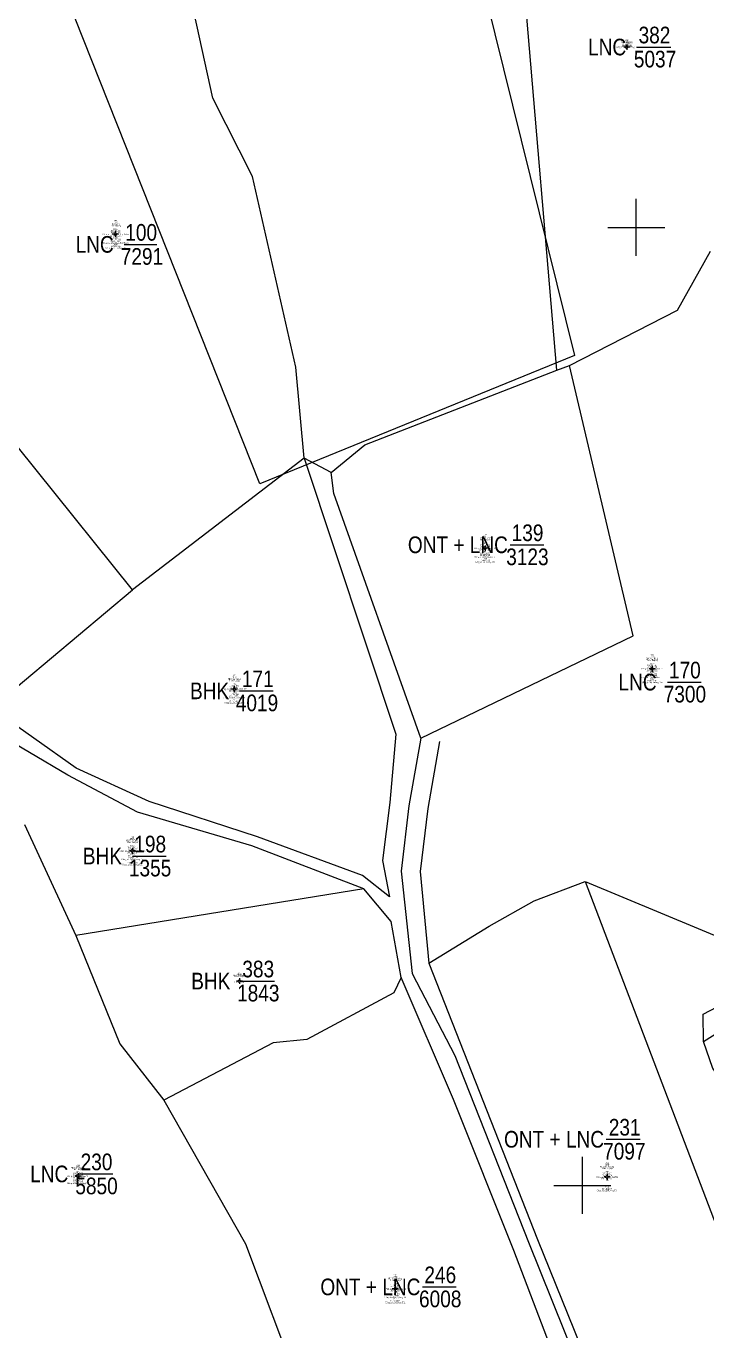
# Model space of a CAD drawing. Header units: metres. Extents: x 546779 to 548251, y 1841578 to 1843315.
# Drawn here: x 547471.6 to 547614.9, y 1842167.9 to 1842442.4 of the extents above; entities that cross this region are included whole.
import ezdxf
from ezdxf.enums import TextEntityAlignment as Align

# ---------------------------------------------------------------- set-up
doc = ezdxf.new("R2010")
doc.units = ezdxf.units.M
doc.header["$MEASUREMENT"] = 0
for name, color, linetype, lineweight in [('Level 10', 7, 'Continuous', 0), ('Level 11', 7, 'Continuous', 0), ('Level 13', 7, 'Continuous', 0), ('Level 15', 7, 'Continuous', 0), ('Level 18', 7, 'Continuous', 0), ('Level 23', 7, 'Continuous', 0), ('Level 50', 7, 'Continuous', 0), ('Level 60', 7, 'Continuous', 0)]:
    doc.layers.add(name, color=color, linetype=linetype, lineweight=lineweight)
doc.styles.add('Style-vnarialNarrowI', font='vnarialNarrowI.shx')
doc.styles.add('Style-Vntimei', font='Vntimei.shx')

# ---------------------------------------------------------------- blocks, each defined once
blk = doc.blocks.new('N_THUA_98')
at = {"layer": 'Level 18', "color": 1, "linetype": 'Continuous', "lineweight": 0, "flags": 128}
blk.add_lwpolyline([(-2.65, 0), (4.16, 0)], dxfattribs=at)
at = {"layer": 'Level 18', "color": 1, "linetype": 'Continuous', "lineweight": 0, "style": 'Style-vnarialNarrowI'}
blk.add_text('100', height=3.49998, dxfattribs=at).set_placement((0.894692, 0.78), align=Align.CENTER)
blk.add_text('LNC ', height=3.49998, dxfattribs=at).set_placement((-3.771418, -0.00001), align=Align.MIDDLE_RIGHT)
blk.add_text('7291', height=3.49998, dxfattribs=at).set_placement((1.059544, -0.78002), align=Align.TOP_CENTER)
blk = doc.blocks.new('N_THUA_166')
at = {"layer": 'Level 13', "color": 230, "linetype": 'Continuous', "lineweight": 13, "flags": 128}
blk.add_lwpolyline([(-2.61, 0), (4.47, 0)], dxfattribs=at)
at = {"layer": 'Level 13', "color": 230, "linetype": 'Continuous', "lineweight": 0, "style": 'Style-vnarialNarrowI'}
blk.add_text('170', height=3.49998, dxfattribs=at).set_placement((1.064692, 0.78), align=Align.CENTER)
blk.add_text('LNC ', height=3.49998, dxfattribs=at).set_placement((-3.771418, -0.00001), align=Align.MIDDLE_RIGHT)
blk.add_text('7300', height=3.49998, dxfattribs=at).set_placement((1.069544, -0.78002), align=Align.TOP_CENTER)
blk = doc.blocks.new('N_THUA_167')
at = {"layer": 'Level 13', "color": 230, "linetype": 'Continuous', "lineweight": 13, "flags": 128}
blk.add_lwpolyline([(-2.62, 0), (4.4, 0)], dxfattribs=at)
at = {"layer": 'Level 13', "color": 230, "linetype": 'Continuous', "lineweight": 0, "style": 'Style-vnarialNarrowI'}
blk.add_text('171', height=3.49998, dxfattribs=at).set_placement((1.194692, 0.78), align=Align.CENTER)
blk.add_text('BHK ', height=3.49998, dxfattribs=at).set_placement((-3.719263, -0.00001), align=Align.MIDDLE_RIGHT)
blk.add_text('4019', height=3.49998, dxfattribs=at).set_placement((1.028142, -0.78002), align=Align.TOP_CENTER)
blk = doc.blocks.new('N_THUA_194')
at = {"layer": 'Level 13', "color": 230, "linetype": 'Continuous', "lineweight": 13, "flags": 128}
blk.add_lwpolyline([(-2.61, 0), (4.49, 0)], dxfattribs=at)
at = {"layer": 'Level 13', "color": 230, "linetype": 'Continuous', "lineweight": 0, "style": 'Style-vnarialNarrowI'}
blk.add_text('198', height=3.49998, dxfattribs=at).set_placement((1.108231, 0.78), align=Align.CENTER)
blk.add_text('BHK ', height=3.49998, dxfattribs=at).set_placement((-3.719263, -0.00001), align=Align.MIDDLE_RIGHT)
blk.add_text('1355', height=3.49998, dxfattribs=at).set_placement((1.083684, -0.78002), align=Align.TOP_CENTER)
blk = doc.blocks.new('N_THUA_224')
at = {"layer": 'Level 13', "color": 230, "linetype": 'Continuous', "lineweight": 13, "flags": 128}
blk.add_lwpolyline([(-2.62, 0), (4.46, 0)], dxfattribs=at)
at = {"layer": 'Level 13', "color": 230, "linetype": 'Continuous', "lineweight": 0, "style": 'Style-vnarialNarrowI'}
blk.add_text('230', height=3.49998, dxfattribs=at).set_placement((1.054692, 0.78), align=Align.CENTER)
blk.add_text('LNC ', height=3.49998, dxfattribs=at).set_placement((-3.771418, -0.00001), align=Align.MIDDLE_RIGHT)
blk.add_text('5850', height=3.49998, dxfattribs=at).set_placement((1.059544, -0.78002), align=Align.TOP_CENTER)
blk = doc.blocks.new('N_THUA_351')
at = {"layer": 'Level 13', "color": 230, "linetype": 'Continuous', "lineweight": 13, "flags": 128}
blk.add_lwpolyline([(-2.61, 0), (4.52, 0)], dxfattribs=at)
at = {"layer": 'Level 13', "color": 230, "linetype": 'Continuous', "lineweight": 0, "style": 'Style-vnarialNarrowI'}
blk.add_text('382', height=3.49998, dxfattribs=at).set_placement((1.067816, 0.78), align=Align.CENTER)
blk.add_text('LNC ', height=3.49998, dxfattribs=at).set_placement((-3.771418, -0.00001), align=Align.MIDDLE_RIGHT)
blk.add_text('5037', height=3.49998, dxfattribs=at).set_placement((1.184126, -0.78002), align=Align.TOP_CENTER)
blk = doc.blocks.new('N_THUA_352')
at = {"layer": 'Level 13', "color": 230, "linetype": 'Continuous', "lineweight": 13, "flags": 128}
blk.add_lwpolyline([(-2.62, 0), (4.46, 0)], dxfattribs=at)
at = {"layer": 'Level 13', "color": 230, "linetype": 'Continuous', "lineweight": 0, "style": 'Style-vnarialNarrowI'}
blk.add_text('383', height=3.49998, dxfattribs=at).set_placement((1.029485, 0.78), align=Align.CENTER)
blk.add_text('BHK ', height=3.49998, dxfattribs=at).set_placement((-3.719263, -0.00001), align=Align.MIDDLE_RIGHT)
blk.add_text('1843', height=3.49998, dxfattribs=at).set_placement((1.034337, -0.78002), align=Align.TOP_CENTER)
blk = doc.blocks.new('CENTRD')
at = {"layer": 'Level 11', "linetype": 'Continuous', "lineweight": 0}
h = blk.add_hatch(color=3, dxfattribs=at)
edge = h.paths.add_edge_path()
edge.add_arc((-0.0025, 0), 1.500056, 0, 360)
at = {"layer": 'Level 11', "color": 3, "linetype": 'Continuous', "lineweight": 0}
for p, q in [((-6.200231, 0), (-12.400462, 0)), ((0, 6.200231), (-6.200231, 0)), ((-6.200231, 0), (0, -6.200231)), ((0, 12.400462), (0, 6.200231)), ((6.200231, 0), (0, 6.200231)), ((0, -6.200231), (6.200231, 0)), ((12.600469, 0), (6.200231, 0)), ((0, -6.200231), (0, -12.400462))]:
    blk.add_line(p, q, dxfattribs=at)

msp = doc.modelspace()

# ---------------------------------------------------------------- linework, layer by layer
at = {"layer": 'Level 10', "color": 7, "linetype": 'Continuous', "lineweight": 0}
for p, q in [((547583.32, 1842369.97), (547571.2, 1842511.58)), ((547583.32, 1842369.97), (547585.98, 1842370.99)), ((547530.12, 1842351.45), (547494.01, 1842323.75)), ((547535.81, 1842348.48), (547530.12, 1842351.45)), ((547464.24, 1842298.86), (547494.01, 1842323.75)), ((547471.25, 1842274.4), (547482.04, 1842251.07)), ((547589.22, 1842262.45), (547622.46, 1842248.63)), ((547542.69, 1842260.91), (547482.04, 1842251.07)), ((547552.87, 1842243.09), (547561.84, 1842225.82)), ((547614.13, 1842228.77), (547623.54, 1842234.72)), ((547577.31, 1842186.55), (547598.33, 1842134.55))]:
    msp.add_line(p, q, dxfattribs=at)
at = {"layer": 'Level 10', "color": 7, "linetype": 'Continuous', "lineweight": 0, "flags": 128}
for points in [[(547530.12, 1842351.45), (547528.34, 1842370.59), (547519.27, 1842410.72), (547510.89, 1842427.22), (547503.03, 1842463.12)], [(547585.98, 1842370.99), (547608.7, 1842382.63), (547615.66, 1842395.02)], [(547494.01, 1842323.75), (547453.4, 1842374.28), (547450.27, 1842377.15)], [(547535.81, 1842348.48), (547542.89, 1842354.28), (547583.32, 1842369.97)], [(547554.64, 1842292.59), (547599.37, 1842314.13), (547585.98, 1842370.99)], [(547530.12, 1842351.45), (547549.42, 1842293.43), (547548.12, 1842279.04), (547546.58, 1842266.83), (547548.09, 1842259.18), (547542.37, 1842263.68), (547520.28, 1842271.85), (547497.49, 1842279.27), (547482.11, 1842286.27), (547464.24, 1842298.86)], [(547554.64, 1842292.59), (547536.35, 1842344.02), (547535.81, 1842348.48)], [(547542.69, 1842260.91), (547519.09, 1842269.9), (547495.05, 1842277.03), (547480.39, 1842284.82), (547464.2, 1842294.36), (547454.9, 1842299.07)], [(547554.64, 1842292.59), (547552.15, 1842278.37), (547550.51, 1842264.58), (547552.87, 1842243.09)], [(547558.58, 1842291.91), (547556.11, 1842277.79), (547554.53, 1842264.56), (547556.35, 1842245.22)], [(547550.5, 1842242.21), (547548.43, 1842254.05), (547542.69, 1842260.91)], [(547482.04, 1842251.07), (547491.32, 1842228.26), (547500.55, 1842216.43)], [(547550.5, 1842242.21), (547548.98, 1842239.01), (547530.69, 1842229.22), (547523.61, 1842228.52), (547500.55, 1842216.43)], [(547594.5, 1842131.61), (547574.22, 1842184.8), (547561.55, 1842216.58), (547550.5, 1842242.21)], [(547614.13, 1842228.77), (547614.12, 1842234.5), (547619.84, 1842237.57), (547623.54, 1842234.72)], [(547627.25, 1842206.65), (547623.28, 1842213.92), (547616.14, 1842223.1), (547614.13, 1842228.77)], [(547500.55, 1842216.43), (547517.78, 1842186.2), (547529.05, 1842156.22)]]:
    msp.add_lwpolyline(points, dxfattribs=at)
at = {"layer": 'Level 13', "color": 230, "linetype": 'Continuous', "lineweight": 13, "flags": 128}
for points in [[(547573.45, 1842333.25), (547580.53, 1842333.25)], [(547593.7, 1842208.21), (547600.83, 1842208.21)], [(547555.04, 1842177.16), (547562.12, 1842177.16)]]:
    msp.add_lwpolyline(points, dxfattribs=at)
at = {"layer": 'Level 18', "color": 1, "linetype": 'Continuous', "lineweight": 0}
for p, q in [((547578.49, 1842258.37), (547589.22, 1842262.45)), ((547569.07, 1842253), (547578.49, 1842258.37)), ((547556.35, 1842245.22), (547569.07, 1842253)), ((547556.35, 1842245.22), (547579.24, 1842187.1)), ((547579.24, 1842187.1), (547600.19, 1842135.27))]:
    msp.add_line(p, q, dxfattribs=at)
at = {"layer": 'Level 23', "color": 12, "linetype": 'Continuous', "lineweight": 0}
for p, q in [((547535.81, 1842348.48), (547530.12, 1842351.45)), ((547552.87, 1842243.09), (547561.84, 1842225.82)), ((547561.84, 1842225.82), (547577.31, 1842186.55)), ((547577.31, 1842186.55), (547598.33, 1842134.55))]:
    msp.add_line(p, q, dxfattribs=at)
at = {"layer": 'Level 23', "color": 12, "linetype": 'Continuous', "lineweight": 0, "flags": 128}
for points in [[(547530.12, 1842351.45), (547549.42, 1842293.43), (547548.12, 1842279.04), (547546.58, 1842266.83), (547548.09, 1842259.18), (547542.37, 1842263.68), (547520.28, 1842271.85), (547497.49, 1842279.27), (547482.11, 1842286.27), (547464.24, 1842298.86)], [(547554.64, 1842292.59), (547536.35, 1842344.02), (547535.81, 1842348.48)], [(547542.69, 1842260.91), (547519.09, 1842269.9), (547495.05, 1842277.03), (547480.39, 1842284.82), (547464.2, 1842294.36), (547454.9, 1842299.07)], [(547554.64, 1842292.59), (547552.15, 1842278.37), (547550.51, 1842264.58), (547552.87, 1842243.09)], [(547550.5, 1842242.21), (547548.43, 1842254.05), (547542.69, 1842260.91)], [(547594.5, 1842131.61), (547574.22, 1842184.8), (547561.55, 1842216.58), (547550.5, 1842242.21)]]:
    msp.add_lwpolyline(points, dxfattribs=at)
at = {"layer": 'Level 50', "color": 230, "linetype": 'Continuous', "lineweight": 0}
for p, q in [((547552.69, 1842511.73), (547587.02, 1842373.05)), ((547520.82, 1842346.11), (547471.94, 1842469.16)), ((547587.02, 1842373.05), (547520.82, 1842346.11)), ((547589.22, 1842262.45), (547632.86, 1842147.84))]:
    msp.add_line(p, q, dxfattribs=at)
at = {"layer": 'Level 60', "color": 7, "linetype": 'Continuous', "lineweight": 0, "flags": 128}
for points in [[(547600, 1842394), (547600, 1842406)], [(547594, 1842400), (547606, 1842400)], [(547588.69, 1842192.52), (547588.69, 1842204.52)], [(547582.69, 1842198.52), (547594.69, 1842198.52)]]:
    msp.add_lwpolyline(points, dxfattribs=at)

# ---------------------------------------------------------------- block references
at = {"layer": 'Level 11', "color": 3, "linetype": 'Continuous', "lineweight": 0, "xscale": 0.049998, "yscale": 0.049998, "zscale": 0.049998}
for p in [(547598.01, 1842437.95), (547490.41, 1842398.57), (547568.19, 1842332.51), (547603.35, 1842307.18), (547515.41, 1842302.9), (547493.97, 1842268.89), (547516.48, 1842241.49), (547482.54, 1842200.44), (547593.85, 1842200.31), (547549.29, 1842176.76)]:
    msp.add_blockref('CENTRD', p, dxfattribs=at)
at = {"layer": 'Level 13', "color": 230, "linetype": 'Continuous', "lineweight": 0}
for name, p in [('N_THUA_351', (547602.77, 1842437.95)), ('N_THUA_166', (547609.17, 1842304.37)), ('N_THUA_167', (547519.16, 1842302.53)), ('N_THUA_194', (547496.61, 1842267.78)), ('N_THUA_352', (547519.42, 1842241.49)), ('N_THUA_224', (547485.36, 1842200.92))]:
    msp.add_blockref(name, p, dxfattribs=at)
at = {"layer": 'Level 18', "color": 1, "linetype": 'Continuous', "lineweight": 0}
msp.add_blockref('N_THUA_98', (547494.92, 1842396.44), dxfattribs=at)

# ---------------------------------------------------------------- texts
at = {"layer": 'Level 13', "color": 230, "linetype": 'Continuous', "lineweight": 0, "style": 'Style-vnarialNarrowI'}
for s, p in [('139', (547577.13, 1842334.03)), ('231', (547597.57, 1842208.99)), ('246', (547558.76, 1842177.94))]:
    msp.add_text(s, height=3.5, dxfattribs=at).set_placement(p, align=Align.CENTER)
for p in [(547572.99, 1842333.25), (547593.23, 1842208.21), (547554.58, 1842177.16)]:
    msp.add_text('ONT + LNC', height=3.5, dxfattribs=at).set_placement(p, align=Align.MIDDLE_RIGHT)
for s, p in [('3123', (547577.1, 1842332.47)), ('7097', (547597.49, 1842207.43)), ('6008', (547558.75, 1842176.38))]:
    msp.add_text(s, height=3.5, dxfattribs=at).set_placement(p, align=Align.TOP_CENTER)
at = {"layer": 'Level 15', "color": 3, "linetype": 'Continuous', "lineweight": 0, "char_height": 0.3, "attachment_point": 5, "style": 'Style-Vntimei'}
for s, insert, line_spacing_factor in [('382\\PLNC\\PHå V¨n Piªn\\PTh«n Ruéng\\P \\P1987\\P197224246\\P24/02/2006\\PC«ng an t∅nh Qu¶ng TrÞ\\P \\P \\P \\P \\P \\P \\P \\P \\P', (547598.01, 1842437.9), 0.36), ('100\\PLNC\\PHå Tu«ng\\PTh«n Ruéng\\P \\P1954\\P190457163\\P30/06/1987\\PC«ng an t∅nh B×nh TrÞ Thiªn\\PHå ThÞ Xa Ly\\P1956\\P190457189\\P30/06/1987\\PC«ng an t∅nh B×nh TrÞ Thiªn\\P36/6\\P30/08/2005\\PC«ng an x· H\xadíng T©n\\P', (547490.41, 1842398.52), 0.72), ('139\\PONT\\PHå V¨n B×nh\\PTh«n Ruéng\\P \\P1975\\P197121864\\P21/09/1999\\PC«ng an t∅nh Qu¶ng TrÞ\\PHå ThÞ Diªn\\P1981\\P197121885\\P21/09/1999\\PC«ng an t∅nh Qu¶ng TrÞ\\P10/6\\P19/06/2001\\PC«ng an x· H\xadíng T©n\\P', (547568.19, 1842332.46), 0.72), ('170\\PLNC\\PHå V¨n B×nh\\PTh«n Ruéng\\P \\P1975\\P197121864\\P21/09/1999\\PC«ng an t∅nh Qu¶ng TrÞ\\PHå ThÞ Diªn\\P1981\\P197121885\\P21/09/1999\\PC«ng an t∅nh Qu¶ng TrÞ\\P10/6\\P19/06/2001\\PC«ng an x· H\xadíng T©n\\P', (547603.35, 1842307.13), 0.72), ('171\\PBHK\\PHå V¨n Cho¾t\\PTh«n Ruéng\\P \\P1956\\P191143023\\P20/06/1987\\PC«ng an t∅nh B×nh TrÞ Thiªn\\PHå ThÞ Teo\\P1972\\P197121843\\P20/09/1999\\PC«ng an t∅nh Qu¶ng TrÞ\\P27/6\\P01/02/2006\\PC«ng an x· H\xadíng T©n\\P', (547515.41, 1842302.85), 0.72), ('198\\PBHK\\PHå V¨n Cho¾t\\PTh«n Ruéng\\P \\P1956\\P191143023\\P20/06/1987\\PC«ng an t∅nh B×nh TrÞ Thiªn\\PHå ThÞ Teo\\P1972\\P197121843\\P20/09/1999\\PC«ng an t∅nh Qu¶ng TrÞ\\P27/6\\P01/02/2006\\PC«ng an x· H\xadíng T©n\\P', (547493.97, 1842268.84), 0.72), ('383\\PBHK\\PHå V¨n Th¾ng\\PTh«n Ruéng\\P \\P \\P \\P \\P \\PHå ThÞ CÊt\\P \\P \\P \\P \\P \\P \\P \\P', (547516.48, 1842241.44), 0.405), ('230\\PLNC\\PHå V¨n Ph\xad¬ng\\PTh«n Ruéng\\P \\P1982\\P197236275\\P24/02/2006\\PC«ng an t∅nh Qu¶ng TrÞ\\PHå ThÞ §¼ng\\P1986\\P197236271\\P24/02/2006\\PC«ng an t∅nh Qu¶ng TrÞ\\P \\P \\P \\P', (547482.54, 1842200.39), 0.585), ('231\\PONT\\PHå V¨n Ph\xad¬ng\\PTh«n Ruéng\\P \\P1983\\P197236113\\P24/02/2006\\PC«ng an t∅nh Qu¶ng TrÞ\\PHå ThÞ Vinh\\P1988\\P \\P \\P \\P53/6\\P02/10/2007\\PC«ng An x· H\xadíng T©n\\P', (547593.85, 1842200.26), 0.72), ('246\\PONT\\PHå V¨n §\xadêng\\PTh«n Ruéng\\P \\P1980\\P197121857\\P21/09/1999\\PC«ng an t∅nh Qu¶ng TrÞ\\PHå ThÞ Bª\\P1980\\P197121872\\P21/09/1999\\PC«ng an t∅nh Qu¶ng TrÞ\\P71/6\\P11/12/2007\\PC«ng an x· H\xadíng T©n\\P', (547549.29, 1842176.71), 0.72)]:
    msp.add_mtext(s, dxfattribs=dict(at, insert=insert, line_spacing_factor=line_spacing_factor))

doc.saveas('drawing.dxf')
